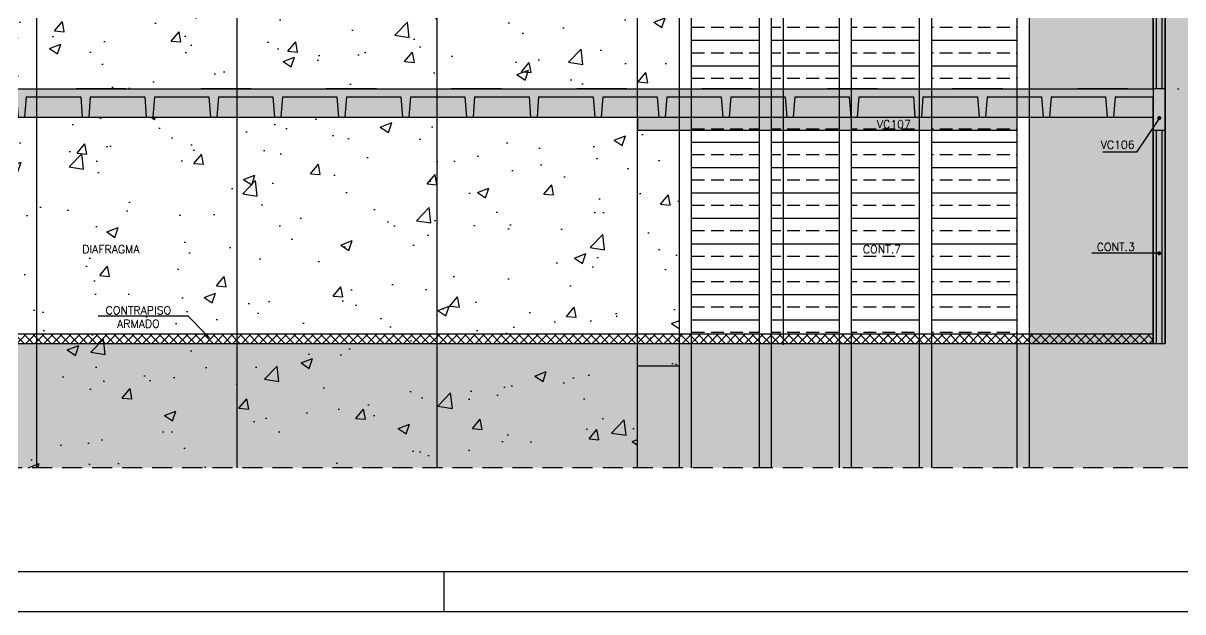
# Model space of a CAD drawing. Header units: millimetres. Extents: x 0 to 8720, y 0 to 4500.
# Drawn here: x 5420 to 6868, y 0 to 735 of the extents above; entities that cross this region are included whole.
import ezdxf
from ezdxf import colors
from ezdxf.entities.mleader import LeaderData, LeaderLine
from ezdxf.math import Vec2, Vec3

# ---------------------------------------------------------------- set-up
doc = ezdxf.new("R2010")
doc.units = ezdxf.units.MM
doc.header["$LTSCALE"] = 50
doc.linetypes.add('DASHED', pattern=[0.75, 0.5, -0.25])
doc.linetypes.add('DIVIDE2', pattern=[0.625, 0.25, -0.125, 0, -0.125, 0, -0.125])
for name, color, linetype in [('F-AUX', 2, 'Continuous'), ('F-AUX-DET', 2, 'Continuous'), ('F-AUX-RED', 1, 'Continuous'), ('F-CORTE', 4, 'Continuous'), ('F-COTAS', 106, 'Continuous'), ('F-CPC', 1, 'DASHED'), ('F-EIXOS-DET', 1, 'Continuous'), ('F-FUNDAÇÃO-VISTA', 253, 'Continuous'), ('F-MARGEM', 1, 'Continuous'), ('F-MURETA OBRA', 4, 'Continuous'), ('F-PERFIL VISTA', 252, 'Continuous'), ('F-SOLIDO-CORTE', 71, 'Continuous'), ('F-TEXTO-YELLOW', 2, 'Continuous'), ('F-VIGA VISTA', 2, 'Continuous'), ('F-VISTA', 2, 'Continuous'), ('F-VISTA SÓLIDO', 254, 'Continuous'), ('F-VISTA SÓLIDO 1', 254, 'Continuous'), ('F-VISTA SÓLIDO 3', 252, 'Continuous')]:
    doc.layers.add(name, color=color, linetype=linetype)
doc.styles.add('CP-TEXT-INCL', font='simplex.shx', dxfattribs={"oblique": 20})
doc.styles.add('MCP', font='simplex.shx')
doc.styles.get("Standard").update_dxf_attribs({"font": 'txt.shx'})
doc.dimstyles.new('CP-COTAS-50', dxfattribs={"dimscale": 0.64, "dimtxt": 12.5, "dimasz": 5, "dimexe": 5, "dimexo": 5, "dimgap": 2.5, "dimtad": 1, "dimdec": 1, "dimdsep": 46, "dimtxsty": 'CP-TEXT-INCL', "dimblk1": 'DOT', "dimblk2": 'DOT', "dimsah": 1, "dimcen": 9, "dimclrd": 256, "dimclre": 256, "dimclrt": 256, "dimadec": 0, "dimazin": 0, "dimtfac": 1, "dimtdec": 1, "dimtmove": 2, "dimatfit": 3, "dimldrblk": 'DOT', "dimfxl": 5, "dimtolj": 1, "dimarcsym": 0})
pattern_1 = [(50, (-500, 67.9026), (9.1092334, -0.796954), [0.9525, -10.4775]), (355, (-500, 67.903), (-1.762171, 9.552842), [0.762, -8.382029]), (100.45144, (-499.241, 67.836), (7.347062, 8.755888), [0.8095, -8.904512]), (46.1842, (-500, 70.443), (13.553952, -2.102116), [1.42875, -15.71625]), (96.63556, (-498.87, 70.267), (11.870207, 12.371306), [1.21425, -13.35678]), (351.18415, (-500, 70.443), (11.870207, 12.371306), [1.142998, -12.572987]), (21, (-498.73, 69.8076), (7.5807196, -5.11326), [0.9525, -10.4775]), (326, (-498.73, 69.808), (3.090101, 9.209398), [0.762, -8.382]), (71.45144, (-498.098, 69.3815), (10.670821, 4.096138), [0.8095, -8.904497]), (37.5, (-500, 67.9026), (0.1544302, 4.227752), [0, -8.2804, 0, -8.509, 0, -8.41375]), (7.5, (-500, 67.9026), (3.340983, 5.0090287), [0, -4.8514, 0, -8.0899, 0, -3.20675]), (327.5, (-502.832, 67.9026), (6.7795298, -0.2864372), [0, -3.175, 0, -9.906, 0, -13.1445]), (317.5, (-504.102, 67.9026), (7.406459, 1.2713246), [0, -4.1275, 0, -6.5786, 0, -9.3345])]

# ---------------------------------------------------------------- blocks, each defined once
blk = doc.blocks.new('A0-3L_900')
at = {"layer": 'F-MARGEM', "color": 2}
blk.add_line((118.9, 1), (118.9, 0), dxfattribs=at)
blk.add_lwpolyline([(0, 0), (0, 90), (174.4, 90), (174.4, 0)], close=True, dxfattribs=at)
at = {"layer": 'F-MARGEM', "color": 7}
blk.add_lwpolyline([(2.5, 89), (173.4, 89), (173.4, 1), (2.5, 1)], close=True, dxfattribs=at)
blk = doc.blocks.new('A$Cba39174f')
at = {"layer": 'F-CORTE'}
for points in [[(11039.1, -4045.2), (11119.1, -4045.2)], [(11039.1, -4055.2), (11041.1, -4080.2), (11049.1, -4080.2)], [(11051.1, -4055.2), (11049.1, -4080.2), (11049.1, -4080.2)], [(11051.1, -4055.2), (11119.1, -4055.2)]]:
    blk.add_lwpolyline(points, dxfattribs=at)
blk = doc.blocks.new('_DOT')
at = {"color": 0, "linetype": 'ByBlock'}
blk.add_line((-0.5, 0), (-1, 0), dxfattribs=at)
at = {"color": 0, "linetype": 'ByBlock', "const_width": 0.5}
blk.add_lwpolyline([(-0.25, 0, 1), (0.25, 0, 1)], format="xyb", close=True, dxfattribs=at)
blk = doc.blocks.new('*D298')
at = {"layer": 'F-COTAS', "lineweight": -2, "transparency": 16777216}
for p, q in [((6368.8, 1356.8), (6368.8, 338.2)), ((6372, 1360), (6372, 1360))]:
    blk.add_line(p, q, dxfattribs=at)
at = {"layer": 'F-COTAS', "lineweight": -2, "transparency": 16777216, "xscale": 3.2, "yscale": 3.2, "zscale": 3.2}
for p, rotation in [((6368.8, 1360), 90), ((6368.8, 335), 270)]:
    blk.add_blockref('_DOT', p, dxfattribs=dict(at, rotation=rotation))
at = {"layer": 'F-COTAS', "transparency": 16777216, "insert": (6363.2, 847.5), "char_height": 8, "attachment_point": 5, "rotation": 90, "style": 'CP-TEXT-INCL'}
blk.add_mtext('\\A1;1025', dxfattribs=at)

msp = doc.modelspace()

# ---------------------------------------------------------------- hatches: boundary and pattern name
at = {"layer": 'F-AUX'}
h = msp.add_hatch(dxfattribs=at)
h.set_pattern_fill('AR-CONC', color=1, scale=0.05)
h.set_pattern_definition(pattern_1)
h.paths.add_polyline_path([(6841.78, 906.99), (6834.78, 906.99), (6834.78, 652.99), (6841.78, 652.99)])
h = msp.add_hatch(dxfattribs=at)
h.set_pattern_fill('AR-CONC', color=1, scale=0.05)
h.set_pattern_definition(pattern_1)
h.paths.add_polyline_path([(6841.78, 600.99), (6834.78, 600.99), (6834.78, 334.99), (6841.78, 334.99)])
at = {"layer": 'F-AUX-DET'}
h = msp.add_hatch(dxfattribs=at)
h.set_pattern_fill('EARTH', color=252, scale=5, angle=45)
h.set_pattern_definition([(45, (-5994.112, -2175.006), (0, 44.90128), [31.75, -31.75]), (45, (-6002.53, -2166.587), (0, 44.90128), [31.75, -31.75]), (45, (-6010.95, -2158.168), (0, 44.90128), [31.75, -31.75]), (135, (-6010.95, -2152.555), (-44.90128, 0), [31.75, -31.75]), (135, (-6002.53, -2144.136), (-44.90128, 0), [31.75, -31.75]), (135, (-5994.112, -2135.717), (-44.90128, 0), [31.75, -31.75])])
h.paths.add_polyline_path([(4186.78, 179.99), (4211.78, 179.99), (4211.78, 2164.99), (4186.78, 2164.99)])
h.paths.add_polyline_path([(6845.78, 179.99), (6955.78, 179.99), (6955.78, 1562.99), (6845.78, 1562.99)])
h = msp.add_hatch(dxfattribs=at)
h.set_pattern_fill('EARTH', color=252, scale=5, angle=45)
h.set_pattern_definition([(45, (-6392.047, -5941.035), (0, 44.90128), [31.75, -31.75]), (45, (-6400.466, -5932.616), (0, 44.90128), [31.75, -31.75]), (45, (-6408.885, -5924.197), (0, 44.90128), [31.75, -31.75]), (135, (-6408.885, -5918.584), (-44.90128, 0), [31.75, -31.75]), (135, (-6400.466, -5910.165), (-44.90128, 0), [31.75, -31.75]), (135, (-6392.047, -5901.746), (-44.90128, 0), [31.75, -31.75])])
h.paths.add_polyline_path([(6845.78, 179.99), (6845.78, 334.99), (4261.78, 334.99), (4261.78, 179.99)])
at = {"layer": 'F-AUX-RED'}
h = msp.add_hatch(dxfattribs=at)
h.set_pattern_fill('ANSI37', color=256, scale=2.5)
h.set_pattern_definition([(45, (-269.299, -5941.035), (-5.61266, 5.61266), []), (135, (-269.299, -5941.035), (-5.61266, -5.61266), [])])
h.paths.add_polyline_path([(6830.78, 334.99), (6830.78, 346.99), (4261.78, 346.99), (4261.78, 334.99)])
at = {"layer": 'F-PERFIL VISTA', "ltscale": 2}
h = msp.add_hatch(dxfattribs=at)
h.set_pattern_fill('AR-CONC', color=256, scale=0.8)
h.paths.add_polyline_path([(4511.71, 617.99), (4411.78, 617.99), (4383.07, 617.99), (4371.78, 617.99), (4291.78, 617.99), (4282.21, 617.99), (4261.78, 617.99), (4261.78, 555.3), (4261.78, 179.99), (4511.71, 179.99)])
h.paths.add_polyline_path([(4761.71, 617.99), (4511.71, 617.99), (4511.71, 179.99), (4761.71, 179.99)])
h.paths.add_polyline_path([(5186.71, 617.99), (4761.71, 617.99), (4761.71, 179.99), (5186.71, 179.99)])
h.paths.add_polyline_path([(5436.71, 617.99), (5186.71, 617.99), (5186.71, 179.99), (5436.71, 179.99)])
h.paths.add_polyline_path([(5686.71, 617.99), (5436.71, 617.99), (5436.71, 179.99), (5686.71, 179.99)])
h.paths.add_polyline_path([(5936.71, 617.99), (5686.71, 617.99), (5686.71, 179.99), (5936.71, 179.99)])
h.paths.add_polyline_path([(6186.71, 617.99), (5936.71, 617.99), (5936.71, 179.99), (6186.71, 179.99)])
h.paths.add_polyline_path([(6239.09, 617.99), (6186.71, 617.99), (6186.71, 306.99), (6239.09, 306.99)])
h.paths.add_polyline_path([(4511.71, 1226.99), (4365.78, 1226.99), (4286.28, 1226.99), (4261.78, 1226.99), (4261.78, 691.44), (4261.78, 652.99), (4282.21, 652.99), (4291.78, 652.99), (4371.78, 652.99), (4451.28, 652.99), (4511.71, 652.99)])
h.paths.add_polyline_path([(4761.71, 1226.99), (4511.71, 1226.99), (4511.71, 652.99), (4531.28, 652.99), (4611.28, 652.99), (4691.28, 652.99), (4761.71, 652.99)])
h.paths.add_polyline_path([(5186.71, 923.99), (4922.78, 923.99), (4922.78, 907.77), (4922.78, 898.99), (4920, 898.99), (4903.78, 898.99), (4903.78, 950.21), (4903.78, 958.99), (4931.28, 958.99), (5011.28, 958.99), (5091.28, 958.99), (5171.28, 958.99), (5186.71, 958.99), (5186.71, 1226.99), (5013.28, 1226.99), (4945.28, 1226.99), (4761.71, 1226.99), (4761.71, 652.99), (4771.28, 652.99), (4851.28, 652.99), (4931.28, 652.99), (5011.28, 652.99), (5091.28, 652.99), (5171.28, 652.99), (5186.71, 652.99)])
h.paths.add_polyline_path([(5436.71, 923.99), (5186.71, 923.99), (5186.71, 652.99), (5251.28, 652.99), (5331.28, 652.99), (5411.28, 652.99), (5436.71, 652.99)])
h.paths.add_polyline_path([(5686.71, 923.99), (5436.71, 923.99), (5436.71, 652.99), (5491.28, 652.99), (5571.28, 652.99), (5651.28, 652.99), (5686.71, 652.99)])
h.paths.add_polyline_path([(5936.71, 923.99), (5686.71, 923.99), (5686.71, 652.99), (5731.28, 652.99), (5811.28, 652.99), (5891.28, 652.99), (5936.71, 652.99)])
h.paths.add_polyline_path([(6186.71, 923.99), (5936.71, 923.99), (5936.71, 652.99), (5971.28, 652.99), (6051.28, 652.99), (6131.28, 652.99), (6186.71, 652.99)])
h.paths.add_polyline_path([(6239.09, 923.99), (6186.71, 923.99), (6186.71, 652.99), (6211.28, 652.99), (6239.09, 652.99)])
h.paths.add_polyline_path([(6239.09, 1437.21), (6206.78, 1437.21), (6206.78, 1379.99), (6186.71, 1379.99), (6186.71, 958.99), (6211.28, 958.99), (6239.09, 958.99)])
h.paths.add_polyline_path([(6186.71, 1379.99), (5967.78, 1379.99), (5936.71, 1379.99), (5936.71, 958.99), (5971.28, 958.99), (6051.28, 958.99), (6131.28, 958.99), (6186.71, 958.99)])
h.paths.add_polyline_path([(5936.71, 1379.99), (5936.71, 1383.14), (5860.28, 1367.84), (5860.28, 1333.77), (5860.28, 1324.99), (5844.06, 1324.99), (5841.28, 1324.99), (5841.28, 1364.03), (5686.71, 1333.08), (5686.71, 958.99), (5731.28, 958.99), (5811.28, 958.99), (5891.28, 958.99), (5936.71, 958.99)])
h.paths.add_polyline_path([(5686.71, 1333.08), (5436.71, 1283.03), (5436.71, 958.99), (5491.28, 958.99), (5571.28, 958.99), (5651.28, 958.99), (5686.71, 958.99)])
h.paths.add_polyline_path([(5436.71, 1283.03), (5330.28, 1261.72), (5330.28, 1212.99), (5262.28, 1212.99), (5262.28, 1226.99), (5186.71, 1226.99), (5186.71, 958.99), (5251.28, 958.99), (5331.28, 958.99), (5411.28, 958.99), (5436.71, 958.99)])
h.paths.add_polyline_path([(4511.71, 1499.99), (4371.78, 1499.99), (4365.78, 1499.99), (4365.78, 1534.99), (4441.78, 1534.99), (4511.71, 1534.99), (4511.71, 1643.99), (4476.78, 1643.99), (4261.78, 1643.99), (4261.78, 1576.37), (4261.78, 1534.99), (4276.14, 1534.99), (4286.38, 1534.99), (4286.38, 1531.09), (4286.38, 1524.99), (4286.38, 1515.23), (4286.38, 1499.99), (4276.14, 1499.99), (4273.27, 1499.99), (4272.5, 1499.99), (4270.34, 1499.99), (4269.9, 1499.99), (4268.59, 1499.99), (4268.32, 1499.99), (4267.44, 1499.99), (4267.25, 1499.99), (4266.62, 1499.99), (4266.48, 1499.99), (4261.78, 1499.99), (4261.78, 1318.99), (4261.78, 1267.44), (4261.78, 1246.99), (4286.28, 1246.99), (4365.78, 1246.99), (4511.71, 1246.99)])
h.paths.add_polyline_path([(4761.71, 1499.99), (4511.71, 1499.99), (4511.71, 1246.99), (4761.71, 1246.99)])
h.paths.add_polyline_path([(5186.71, 1643.99), (5162.28, 1643.99), (4923.28, 1643.99), (4761.71, 1643.99), (4761.71, 1534.99), (4841.78, 1534.99), (4921.78, 1534.99), (5001.78, 1534.99), (5094.78, 1534.99), (5094.78, 1629.99), (5113.78, 1629.99), (5113.78, 1514.99), (5094.78, 1514.99), (5094.78, 1524.99), (5001.78, 1524.99), (4933.78, 1524.99), (4931.78, 1499.99), (4761.71, 1499.99), (4761.71, 1246.99), (4964.28, 1246.99), (4994.28, 1246.99), (5186.71, 1246.99)])
h.paths.add_polyline_path([(5436.71, 1643.99), (5397.78, 1643.99), (5186.71, 1643.99), (5186.71, 1246.99), (5262.28, 1246.99), (5262.28, 1267.99), (5281.28, 1267.99), (5281.28, 1226.99), (5311.28, 1226.99), (5311.28, 1278.31), (5436.71, 1303.43)])
h.paths.add_polyline_path([(5686.71, 1643.99), (5636.78, 1643.99), (5436.71, 1643.99), (5436.71, 1303.43), (5686.71, 1353.48)])
h.paths.add_polyline_path([(5936.71, 1643.99), (5686.71, 1643.99), (5686.71, 1353.48), (5936.71, 1403.53)])
h.paths.add_polyline_path([(4761.71, 1643.99), (4715.78, 1643.99), (4511.71, 1643.99), (4511.71, 1534.99), (4521.78, 1534.99), (4601.78, 1534.99), (4681.78, 1534.99), (4761.71, 1534.99)])
h = msp.add_hatch(dxfattribs=at)
h.set_pattern_fill('ANSI33', color=253, scale=5, angle=135, style=0)
h.set_pattern_definition([(180, (0, 5000), (-4e-15, -31.75), []), (180, (-15.875, 5015.875), (-4e-15, -31.75), [15.875, -7.9375])])
h.paths.add_polyline_path([(6239.09, 306.99), (6239.09, 179.99)])
h.paths.add_polyline_path([(6339.09, 617.99), (6253.79, 617.99), (6253.79, 334.99), (6339.09, 334.99)])
h.paths.add_polyline_path([(6439.09, 617.99), (6353.79, 617.99), (6353.79, 334.99), (6439.09, 334.99)])
h.paths.add_polyline_path([(6539.09, 617.99), (6453.79, 617.99), (6453.79, 334.99), (6539.09, 334.99)])
h.paths.add_polyline_path([(6661.09, 617.99), (6553.79, 617.99), (6553.79, 334.99), (6661.09, 334.99)])
h.paths.add_polyline_path([(6675.79, 617.99), (6675.79, 334.99)])
h.paths.add_polyline_path([(6675.79, 923.99), (6675.79, 652.99), (6691.28, 652.99), (6771.28, 652.99), (6675.79, 652.99)])
h.paths.add_polyline_path([(6661.09, 923.99), (6553.79, 923.99), (6553.79, 652.99), (6611.28, 652.99), (6661.09, 652.99)])
h.paths.add_polyline_path([(6539.09, 923.99), (6453.79, 923.99), (6453.79, 652.99), (6531.28, 652.99), (6539.09, 652.99)])
h.paths.add_polyline_path([(6439.09, 923.99), (6353.79, 923.99), (6353.79, 652.99), (6371.28, 652.99), (6439.09, 652.99)])
h.paths.add_polyline_path([(6339.09, 923.99), (6253.79, 923.99), (6253.79, 652.99), (6291.28, 652.99), (6339.09, 652.99)])
h.paths.add_polyline_path([(6339.09, 1058.99), (6253.79, 1058.99), (6253.79, 958.99), (6291.28, 958.99), (6339.09, 958.99)])
h.paths.add_polyline_path([(6439.09, 1211.99), (6353.79, 1211.99), (6353.79, 958.99), (6371.28, 958.99), (6439.09, 958.99)])
at = {"layer": 'F-SOLIDO-CORTE'}
h = msp.add_hatch(color=256, dxfattribs=at)
h.dxf.hatch_style = 1
h.paths.add_polyline_path([(6834.78, 927.99), (6830.78, 927.99), (6830.78, 642.99), (6834.78, 642.99)])
h = msp.add_hatch(color=256, dxfattribs=at)
h.dxf.hatch_style = 1
h.paths.add_polyline_path([(6845.78, 927.99), (6841.78, 927.99), (6841.78, 642.99), (6845.78, 642.99)])
h = msp.add_hatch(color=256, dxfattribs=at)
h.dxf.hatch_style = 1
h.paths.add_polyline_path([(4863.28, 642.99), (4931.28, 642.99), (4933.28, 617.99), (4941.28, 617.99), (4943.28, 642.99), (5011.28, 642.99), (5013.28, 617.99), (5021.28, 617.99), (5023.28, 642.99), (5091.28, 642.99), (5093.28, 617.99), (5101.28, 617.99), (5103.28, 642.99), (5171.28, 642.99), (5173.28, 617.99), (5181.28, 617.99), (5183.28, 642.99), (5251.28, 642.99), (5253.28, 617.99), (5261.28, 617.99), (5263.28, 642.99), (5331.28, 642.99), (5333.28, 617.99), (5341.28, 617.99), (5343.28, 642.99), (5411.28, 642.99), (5413.28, 617.99), (5421.28, 617.99), (5423.28, 642.99), (5427.59, 642.99), (5427.59, 652.99), (5411.28, 652.99), (5331.28, 652.99), (5251.28, 652.99), (5171.28, 652.99), (5091.28, 652.99), (5011.28, 652.99), (4931.28, 652.99), (4851.28, 652.99), (4771.28, 652.99), (4691.28, 652.99), (4611.28, 652.99), (4531.28, 652.99), (4451.28, 652.99), (4371.78, 652.99), (4371.78, 627.87), (4371.78, 617.99), (4383.07, 617.99), (4411.78, 617.99), (4411.78, 642.99), (4451.28, 642.99), (4453.28, 617.99), (4461.28, 617.99), (4463.28, 642.99), (4531.28, 642.99), (4533.28, 617.99), (4541.28, 617.99), (4543.28, 642.99), (4611.28, 642.99), (4613.28, 617.99), (4621.28, 617.99), (4623.28, 642.99), (4691.28, 642.99), (4693.28, 617.99), (4701.28, 617.99), (4703.28, 642.99), (4771.28, 642.99), (4773.28, 617.99), (4781.28, 617.99), (4783.28, 642.99), (4851.28, 642.99), (4853.28, 617.99), (4861.28, 617.99)])
h = msp.add_hatch(color=256, dxfattribs=at)
h.dxf.hatch_style = 1
h.paths.add_polyline_path([(6830.78, 642.99), (6830.78, 652.99), (6691.28, 652.99), (6611.28, 652.99), (6531.28, 652.99), (6451.28, 652.99), (6371.28, 652.99), (6291.28, 652.99), (6211.28, 652.99), (6131.28, 652.99), (6051.28, 652.99), (5971.28, 652.99), (5891.28, 652.99), (5811.28, 652.99), (5731.28, 652.99), (5651.28, 652.99), (5571.28, 652.99), (5491.28, 652.99), (5427.59, 652.99), (5427.59, 642.99), (5491.28, 642.99), (5493.28, 617.99), (5501.28, 617.99), (5503.28, 642.99), (5571.28, 642.99), (5573.28, 617.99), (5581.28, 617.99), (5583.28, 642.99), (5651.28, 642.99), (5653.28, 617.99), (5661.28, 617.99), (5663.28, 642.99), (5731.28, 642.99), (5733.28, 617.99), (5741.28, 617.99), (5743.28, 642.99), (5811.28, 642.99), (5813.28, 617.99), (5821.28, 617.99), (5823.28, 642.99), (5891.28, 642.99), (5893.28, 617.99), (5901.28, 617.99), (5903.28, 642.99), (5971.28, 642.99), (5973.28, 617.99), (5981.28, 617.99), (5983.28, 642.99), (6051.28, 642.99), (6053.28, 617.99), (6061.28, 617.99), (6063.28, 642.99), (6131.28, 642.99), (6133.28, 617.99), (6141.28, 617.99), (6143.28, 642.99), (6211.28, 642.99), (6213.28, 617.99), (6221.28, 617.99), (6223.28, 642.99), (6291.28, 642.99), (6293.28, 617.99), (6301.28, 617.99), (6303.28, 642.99), (6371.28, 642.99), (6373.28, 617.99), (6381.28, 617.99), (6383.28, 642.99), (6451.28, 642.99), (6453.28, 617.99), (6461.28, 617.99), (6463.28, 642.99), (6531.28, 642.99), (6533.28, 617.99), (6541.28, 617.99), (6543.28, 642.99), (6611.28, 642.99), (6613.28, 617.99), (6621.28, 617.99), (6623.28, 642.99), (6691.28, 642.99), (6693.28, 617.99), (6701.28, 617.99), (6703.28, 642.99), (6771.28, 642.99), (6773.28, 617.99), (6781.28, 617.99), (6783.28, 642.99)])
h = msp.add_hatch(color=256, dxfattribs=at)
h.dxf.hatch_style = 1
h.paths.add_polyline_path([(6845.78, 652.99), (6830.78, 652.99), (6830.78, 600.99), (6845.78, 600.99)])
h = msp.add_hatch(color=256, dxfattribs=at)
h.dxf.hatch_style = 1
h.paths.add_polyline_path([(6834.78, 621.99), (6830.78, 621.99), (6830.78, 334.99), (6834.78, 334.99)])
h = msp.add_hatch(color=256, dxfattribs=at)
h.dxf.hatch_style = 1
h.paths.add_polyline_path([(6845.78, 621.99), (6841.78, 621.99), (6841.78, 334.99), (6845.78, 334.99)])
at = {"layer": 'F-VISTA SÓLIDO'}
h = msp.add_hatch(color=256, dxfattribs=at)
h.dxf.hatch_style = 1
h.paths.add_polyline_path([(6830.78, 652.99), (6675.79, 652.99), (6675.79, 923.99), (6830.78, 923.99)])
h = msp.add_hatch(color=256, dxfattribs=at)
h.dxf.hatch_style = 1
h.paths.add_polyline_path([(6830.78, 617.99), (6675.79, 617.99), (6675.79, 334.99), (6830.78, 334.99)])
at = {"layer": 'F-VISTA SÓLIDO 1'}
h = msp.add_hatch(color=256, dxfattribs=at)
h.dxf.hatch_style = 1
h.paths.add_polyline_path([(6186.77, 600.99), (6661.09, 600.99), (6661.09, 617.99), (6186.77, 617.99)])
at = {"layer": 'F-VISTA SÓLIDO 3'}
h = msp.add_hatch(color=256, dxfattribs=at)
h.dxf.hatch_style = 1
h.paths.add_polyline_path([(5491.28, 642.99), (5423.28, 642.99), (5421.28, 617.99), (5493.28, 617.99)])
h = msp.add_hatch(color=256, dxfattribs=at)
h.dxf.hatch_style = 1
h.paths.add_polyline_path([(5571.28, 642.99), (5503.28, 642.99), (5501.28, 617.99), (5573.28, 617.99)])
h = msp.add_hatch(color=256, dxfattribs=at)
h.dxf.hatch_style = 1
h.paths.add_polyline_path([(5651.28, 642.99), (5583.28, 642.99), (5581.28, 617.99), (5653.28, 617.99)])
h = msp.add_hatch(color=256, dxfattribs=at)
h.dxf.hatch_style = 1
h.paths.add_polyline_path([(5731.28, 642.99), (5663.28, 642.99), (5661.28, 617.99), (5733.28, 617.99)])
h = msp.add_hatch(color=256, dxfattribs=at)
h.dxf.hatch_style = 1
h.paths.add_polyline_path([(5811.28, 642.99), (5743.28, 642.99), (5741.28, 617.99), (5813.28, 617.99)])
h = msp.add_hatch(color=256, dxfattribs=at)
h.dxf.hatch_style = 1
h.paths.add_polyline_path([(5891.28, 642.99), (5823.28, 642.99), (5821.28, 617.99), (5893.28, 617.99)])
h = msp.add_hatch(color=256, dxfattribs=at)
h.dxf.hatch_style = 1
h.paths.add_polyline_path([(5971.28, 642.99), (5903.28, 642.99), (5901.28, 617.99), (5973.28, 617.99)])
h = msp.add_hatch(color=256, dxfattribs=at)
h.dxf.hatch_style = 1
h.paths.add_polyline_path([(6051.28, 642.99), (5983.28, 642.99), (5981.28, 617.99), (6053.28, 617.99)])
h = msp.add_hatch(color=256, dxfattribs=at)
h.dxf.hatch_style = 1
h.paths.add_polyline_path([(6131.28, 642.99), (6063.28, 642.99), (6061.28, 617.99), (6133.28, 617.99)])
h = msp.add_hatch(color=256, dxfattribs=at)
h.dxf.hatch_style = 1
h.paths.add_polyline_path([(6211.28, 642.99), (6143.28, 642.99), (6141.28, 617.99), (6213.28, 617.99)])
h = msp.add_hatch(color=256, dxfattribs=at)
h.dxf.hatch_style = 1
h.paths.add_polyline_path([(6291.28, 642.99), (6223.28, 642.99), (6221.28, 617.99), (6293.28, 617.99)])
h = msp.add_hatch(color=256, dxfattribs=at)
h.dxf.hatch_style = 1
h.paths.add_polyline_path([(6371.28, 642.99), (6303.28, 642.99), (6301.28, 617.99), (6373.28, 617.99)])
h = msp.add_hatch(color=256, dxfattribs=at)
h.dxf.hatch_style = 1
h.paths.add_polyline_path([(6451.28, 642.99), (6383.28, 642.99), (6381.28, 617.99), (6453.28, 617.99)])
h = msp.add_hatch(color=256, dxfattribs=at)
h.dxf.hatch_style = 1
h.paths.add_polyline_path([(6531.28, 642.99), (6463.28, 642.99), (6461.28, 617.99), (6533.28, 617.99)])
h = msp.add_hatch(color=256, dxfattribs=at)
h.dxf.hatch_style = 1
h.paths.add_polyline_path([(6611.28, 642.99), (6543.28, 642.99), (6541.28, 617.99), (6613.28, 617.99)])
h = msp.add_hatch(color=256, dxfattribs=at)
h.dxf.hatch_style = 1
h.paths.add_polyline_path([(6691.28, 642.99), (6623.28, 642.99), (6621.28, 617.99), (6693.28, 617.99)])
h = msp.add_hatch(color=256, dxfattribs=at)
h.dxf.hatch_style = 1
h.paths.add_polyline_path([(6771.28, 642.99), (6703.28, 642.99), (6701.28, 617.99), (6773.28, 617.99)])
h = msp.add_hatch(color=256, dxfattribs=at)
h.dxf.hatch_style = 1
h.paths.add_polyline_path([(6830.78, 642.99), (6783.28, 642.99), (6781.28, 617.99), (6830.78, 617.99)])

# ---------------------------------------------------------------- linework, layer by layer
at = {"layer": 'F-AUX', "color": 1, "linetype": 'DASHED'}
msp.add_line((6955.78, 179.99), (4186.78, 179.99), dxfattribs=at)
msp.add_line((6955.78, 179.99), (4186.78, 179.99), dxfattribs=at)
at = {"layer": 'F-AUX-DET', "color": 252}
msp.add_lwpolyline([(6845.78, 334.99), (6845.78, 1562.99), (6955.78, 1562.99)], dxfattribs=at)
at = {"layer": 'F-AUX-RED'}
for points in [[(4261.78, 346.99), (6830.78, 346.99)], [(4261.78, 334.99), (6830.78, 334.99)]]:
    msp.add_lwpolyline(points, dxfattribs=at)
at = {"layer": 'F-CORTE'}
for p, q in [((6830.78, 1474.96), (6830.78, 334.99)), ((6845.78, 1474.96), (6845.78, 334.99)), ((6834.78, 906.99), (6834.78, 652.99)), ((6841.78, 906.99), (6841.78, 652.99)), ((6845.78, 652.99), (6830.78, 652.99)), ((6845.78, 600.99), (6830.78, 600.99)), ((6834.78, 600.99), (6834.78, 334.99)), ((6841.78, 600.99), (6841.78, 334.99)), ((6830.78, 334.99), (6845.78, 334.99))]:
    msp.add_line(p, q, dxfattribs=at)
for points in [[(6845.78, 958.99), (6845.78, 694.96), (6845.78, 652.99), (6845.78, 388.96), (6845.78, 334.99)], [(6830.78, 652.99), (6830.78, 917.02), (6830.78, 948.99), (6783.28, 948.99)], [(6771.28, 652.99), (6830.78, 652.99)], [(6771.28, 642.99), (6773.28, 617.99), (6781.28, 617.99)], [(6783.28, 642.99), (6781.28, 617.99), (6781.28, 617.99)], [(6783.28, 642.99), (6830.78, 642.99)], [(6830.78, 334.99), (6830.78, 611.02), (6830.78, 642.99)]]:
    msp.add_lwpolyline(points, dxfattribs=at)
at = {"layer": 'F-CPC'}
for p, q in [((5436.71, 179.99), (5436.71, 1703.99)), ((5686.71, 179.99), (5686.71, 1703.99)), ((5936.71, 179.99), (5936.71, 1703.99)), ((6186.71, 179.99), (6186.71, 1399.99))]:
    msp.add_line(p, q, dxfattribs=at)
at = {"layer": 'F-EIXOS-DET', "color": 1, "linetype": 'DIVIDE2', "ltscale": 5}
msp.add_line((6955.78, 652.99), (4186.78, 652.99), dxfattribs=at)
at = {"layer": 'F-FUNDAÇÃO-VISTA'}
for p, q in [((5436.71, 179.99), (5436.71, 1703.99)), ((5436.71, 179.99), (5436.71, 1703.99)), ((5686.71, 179.99), (5686.71, 1703.99)), ((5686.71, 179.99), (5686.71, 1569.99)), ((5936.71, 179.99), (5936.71, 1569.99)), ((5936.71, 179.99), (5936.71, 1379.99)), ((6186.71, 179.99), (6186.71, 1379.99)), ((6239.09, 306.99), (6186.71, 306.99))]:
    msp.add_line(p, q, dxfattribs=at)
for points in [[(6239.09, 179.99), (6239.09, 1374.99), (6253.79, 1374.99), (6253.79, 179.99)], [(6339.09, 179.99), (6339.09, 1374.99), (6353.79, 1374.99), (6353.79, 179.99)], [(6439.09, 179.99), (6439.09, 1374.99), (6453.79, 1374.99), (6453.79, 179.99)], [(6539.09, 179.99), (6539.09, 1374.99), (6553.79, 1374.99), (6553.79, 179.99)], [(6661.09, 179.99), (6661.09, 1374.99), (6675.79, 1374.99), (6675.79, 179.99)]]:
    msp.add_lwpolyline(points, dxfattribs=at)
at = {"layer": 'F-MURETA OBRA'}
for p, q in [((5436.71, 179.99), (5436.71, 1703.99)), ((5686.71, 179.99), (5686.71, 1703.99)), ((5936.71, 179.99), (5936.71, 1703.99)), ((6186.71, 179.99), (6186.71, 1399.99))]:
    msp.add_line(p, q, dxfattribs=at)
at = {"layer": 'F-VIGA VISTA'}
msp.add_line((6661.09, 600.99), (6186.77, 600.99), dxfattribs=at)
for points in [[(6186.77, 617.99), (6186.77, 600.99)], [(6830.78, 600.99), (6830.78, 617.99)]]:
    msp.add_lwpolyline(points, dxfattribs=at)
at = {"layer": 'F-VISTA'}
msp.add_lwpolyline([(4411.78, 617.99), (6830.78, 617.99)], dxfattribs=at)

# ---------------------------------------------------------------- block references
at = {"layer": 'F-CORTE'}
for p in [(-5627.77, 4698.19), (-5547.77, 4698.19), (-5467.77, 4698.19), (-5387.77, 4698.19), (-5307.77, 4698.19), (-5227.77, 4698.19), (-5147.77, 4698.19), (-5067.77, 4698.19), (-4987.77, 4698.19), (-4907.77, 4698.19), (-4827.77, 4698.19), (-4747.77, 4698.19), (-4667.77, 4698.19), (-4587.77, 4698.19), (-4507.77, 4698.19), (-4427.77, 4698.19), (-4347.77, 4698.19)]:
    msp.add_blockref('A$Cba39174f', p, dxfattribs=at)
at = {"layer": 'F-MARGEM', "xscale": 50, "yscale": 50, "zscale": 50}
msp.add_blockref('A0-3L_900', (0, 0), dxfattribs=at)

# ---------------------------------------------------------------- texts
at = {"layer": 'F-TEXTO-YELLOW', "style": 'MCP'}
for s, p in [('VC107', (6485.79, 603.98)), ('VC106', (6765.3, 578.33)), ('DIAFRAGMA', (5493.24, 447.83)), ('CONT.7', (6468.33, 447.83)), ('CONT.3', (6760.37, 450.68))]:
    msp.add_text(s, height=10, dxfattribs=at).set_placement(p)
at = {"layer": 'F-TEXTO-YELLOW', "insert": (5563.41, 368.18), "char_height": 10, "attachment_point": 5, "style": 'MCP'}
msp.add_mtext_dynamic_manual_height_columns('CONTRAPISO ARMADO', width=110.244, gutter_width=12.5, heights=[0], dxfattribs=at)

# ---------------------------------------------------------------- dimensions: what is measured, and where the dimension line sits
at = {"layer": 'F-COTAS'}
dim = msp.add_linear_dim(base=(6368.77, 334.99), p1=(6368.77, 1359.99), p2=(6368.77, 334.99), angle=270, dimstyle='CP-COTAS-50', dxfattribs=at)
dim.commit()
dim.dimension.update_dxf_attribs({"geometry": '*D298', "text_midpoint": (6363.17, 847.49)})

# ---------------------------------------------------------------- leaders
at = {"layer": 'F-AUX-RED'}
ml = msp.add_multileader_mtext('Standard', dxfattribs=at)
ml.set_content('', color=256)
ml.set_leader_properties()
ml.set_arrow_properties(name='DOT')
ml.build(insert=Vec2(0, 0))
ml.multileader.update_dxf_attribs({"text_right_attachment_type": 6, "text_top_attachment_type": 0, "text_bottom_attachment_type": 0, "dogleg_length": 0.36, "arrow_head_size": 5})
ctx = ml.context
ctx.base_point, ctx.char_height, ctx.arrow_head_size, ctx.landing_gap_size, ctx.plane_origin = Vec3(6767.76, 574.16), 0.18, 5, 0.09, Vec3(6826.83, 599.22)
ctx.right_attachment, ctx.text_align_type = 6, 2
notes = []
notes.append((ctx, [(0, (1, 1, 0), (6810.21, 574.07), (-1, 0), 42.26, [(0, [(6838.5, 616.75)], 256, [])])]))
ctx.mtext.insert, ctx.mtext.alignment, ctx.mtext.flow_direction = Vec3(6767.85, 574.25), 3, 5
ml = msp.add_multileader_mtext('Standard', dxfattribs=at)
ml.set_content('', color=256)
ml.set_leader_properties()
ml.set_arrow_properties(name='DOT')
ml.build(insert=Vec2(0, 0))
ml.multileader.update_dxf_attribs({"text_right_attachment_type": 6, "text_top_attachment_type": 0, "text_bottom_attachment_type": 0, "dogleg_length": 0.36, "arrow_head_size": 5})
ctx = ml.context
ctx.base_point, ctx.char_height, ctx.arrow_head_size, ctx.landing_gap_size, ctx.plane_origin = Vec3(6754.09, 447.85), 0.18, 5, 0.09, Vec3(6838.38, 447.76)
ctx.right_attachment, ctx.text_align_type = 6, 2
notes.append((ctx, [(0, (1, 1, 0), (6817.74, 447.76), (-1, 0), 63.47, [(0, [(6838.38, 447.76)], 256, [])])]))
ctx.mtext.insert, ctx.mtext.alignment, ctx.mtext.flow_direction = Vec3(6754.18, 447.94), 3, 5
ml = msp.add_multileader_mtext('Standard', dxfattribs=at)
ml.set_content('', color=256)
ml.set_leader_properties()
ml.build(insert=Vec2(0, 0))
ml.multileader.update_dxf_attribs({"text_right_attachment_type": 6, "text_top_attachment_type": 0, "text_bottom_attachment_type": 0, "dogleg_length": 0.36, "arrow_head_size": 10})
ctx = ml.context
ctx.base_point, ctx.char_height, ctx.arrow_head_size, ctx.landing_gap_size, ctx.plane_origin = Vec3(5513.18, 369.43), 0.18, 10, 0.09, Vec3(5628.19, 364.84)
ctx.right_attachment, ctx.text_align_type = 6, 2
notes.append((ctx, [(0, (1, 1, 0), (5625.63, 369.34), (-1, 0), 112.27, [(0, [(5654.29, 339.94)], 256, [])])]))
ctx.mtext.insert, ctx.mtext.alignment, ctx.mtext.flow_direction = Vec3(5513.27, 369.52), 3, 5
for ctx, leaders in notes:
    for number, flags, end, landing, length, lines in leaders:
        leader = LeaderData()
        leader.index, (leader.has_last_leader_line, leader.has_dogleg_vector, leader.attachment_direction) = number, flags
        leader.last_leader_point, leader.dogleg_vector, leader.dogleg_length = Vec3(end), Vec3(landing), length
        for number, points, colour, breaks in lines:
            line = LeaderLine()
            line.index, line.vertices, line.color, line.breaks = number, Vec3.list(points), colors.encode_raw_color(colour), breaks
            leader.lines.append(line)
        ctx.leaders.append(leader)

doc.saveas('drawing.dxf')
